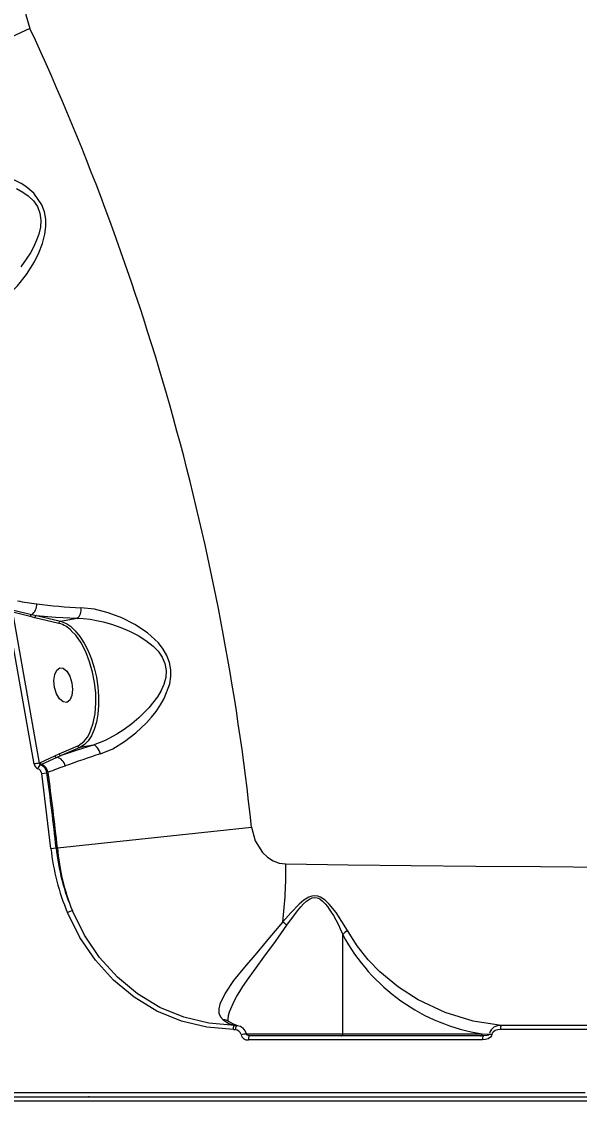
# Model space of a CAD drawing. Header units: millimetres. Extents: x -6879 to 7341, y -8047 to 7187.
# Drawn here: x -114.6 to 27.4, y -2373.2 to -2096.7 of the extents above; entities that cross this region are included whole.
import ezdxf

# ---------------------------------------------------------------- set-up
doc = ezdxf.new("R2010")
doc.units = ezdxf.units.MM
for name, color, linetype in [('DIKOM_ОБЪЕКТ', 7, 'Continuous'), ('DIKOM_РАЗМЕР_ЗОНА', 7, 'Continuous'), ('DIKOM_РАЗМЕР_ОБЪЕКТА', 7, 'Continuous')]:
    doc.layers.add(name, color=color, linetype=linetype)
doc.styles.add('style1', font='arial.ttf', dxfattribs={"width": 0.8})
doc.dimstyles.new('1-50', dxfattribs={"dimtxt": 300, "dimasz": 200, "dimexe": 100, "dimexo": 0, "dimgap": 100, "dimtad": 0, "dimdec": 0, "dimtxsty": 'style1', "dimcen": 0, "dimclrd": 7, "dimclre": 7, "dimadec": 1, "dimazin": 2, "dimtfac": 1, "dimtdec": 0, "dimtmove": 1, "dimatfit": 3, "dimfxl": 0, "dimlwd": 25, "dimlwe": 18, "dimarcsym": 0})

# ---------------------------------------------------------------- blocks, each defined once
blk = doc.blocks.new('*D19')
at = {"layer": 'Defpoints', "color": 0, "transparency": 16777216}
for p in [(5624.04, 6094.27), (-4435.35, 2864.29), (5624.04, -2640.11)]:
    blk.add_point(p, dxfattribs=at)
at = {"layer": 'DIKOM_РАЗМЕР_ОБЪЕКТА', "color": 7, "lineweight": 18, "transparency": 16777216}
for p, q in [((-4435.35, 2864.29), (-4435.35, 6194.27)), ((5624.04, -2640.11), (5624.04, 6194.27))]:
    blk.add_line(p, q, dxfattribs=at)
at = {"layer": 'DIKOM_РАЗМЕР_ОБЪЕКТА', "color": 7, "lineweight": 25, "transparency": 16777216}
for p, q in [((-4235.35, 6094.27), (2113.67, 6094.27)), ((5424.04, 6094.27), (3193.46, 6094.27))]:
    blk.add_line(p, q, dxfattribs=at)
at = {"layer": 'DIKOM_РАЗМЕР_ОБЪЕКТА', "color": 7, "transparency": 16777216}
for points in [[(-4235.35, 6127.6), (-4235.35, 6060.94), (-4435.35, 6094.27)], [(5424.04, 6127.6), (5424.04, 6060.94), (5624.04, 6094.27)]]:
    blk.add_solid(points, dxfattribs=at)
at = {"layer": 'DIKOM_РАЗМЕР_ОБЪЕКТА', "color": 0, "transparency": 16777216, "insert": (2653.56, 6094.27), "char_height": 300, "attachment_point": 5, "style": 'style1'}
blk.add_mtext('10100', dxfattribs=at)
blk = doc.blocks.new('*D17')
at = {"layer": 'Defpoints', "color": 0, "transparency": 16777216}
for p in [(-5935.35, 6990.27), (-5935.35, 998.27), (7340.79, -2830.86)]:
    blk.add_point(p, dxfattribs=at)
at = {"layer": 'DIKOM_РАЗМЕР_ЗОНА', "color": 7, "lineweight": 18, "transparency": 16777216}
for p, q in [((-5935.35, 998.27), (-5935.35, 7090.27)), ((7340.79, -2830.86), (7340.79, 7090.27))]:
    blk.add_line(p, q, dxfattribs=at)
at = {"layer": 'DIKOM_РАЗМЕР_ЗОНА', "color": 7, "lineweight": 25, "transparency": 16777216}
for p, q in [((-5735.35, 6990.27), (2016.67, 6990.27)), ((7140.79, 6990.27), (3096.46, 6990.27))]:
    blk.add_line(p, q, dxfattribs=at)
at = {"layer": 'DIKOM_РАЗМЕР_ЗОНА', "color": 7, "transparency": 16777216}
for points in [[(-5735.35, 7023.6), (-5735.35, 6956.94), (-5935.35, 6990.27)], [(7140.79, 7023.6), (7140.79, 6956.94), (7340.79, 6990.27)]]:
    blk.add_solid(points, dxfattribs=at)
at = {"layer": 'DIKOM_РАЗМЕР_ЗОНА', "color": 0, "transparency": 16777216, "insert": (2556.56, 6990.27), "char_height": 300, "attachment_point": 5, "style": 'style1'}
blk.add_mtext('13300', dxfattribs=at)

msp = doc.modelspace()

# ---------------------------------------------------------------- linework, layer by layer
at = {"layer": 'DIKOM_ОБЪЕКТ', "color": 7, "linetype": 'Continuous', "lineweight": 15}
for p, q in [((-112.49, -2098.43), (-157.56, -2119.35)), ((-111.4, -2285.78), (-118.2, -2247.34)), ((-116.89, -2247.09), (-110.09, -2285.57)), ((-112.43, -2248.24), (-116.82, -2247.1)), ((-116.62, -2246.63), (-112.1, -2247.7)), ((-112.1, -2247.7), (-110.85, -2247.99)), ((-111.24, -2248.56), (-112.43, -2248.24)), ((-105.1, -2249.97), (-111.24, -2248.56)), ((-110.85, -2247.99), (-104.71, -2249.41)), ((-104.71, -2249.41), (-100.5, -2248.67)), ((-106.12, -2283.72), (-105.05, -2283.2)), ((-104.51, -2283.61), (-105.65, -2284.13)), ((-105.05, -2283.2), (-100.32, -2281.16)), ((-99.78, -2281.57), (-104.51, -2283.61)), ((-96.41, -2280.97), (-99.78, -2281.57)), ((-110.09, -2285.57), (-109.92, -2285.49)), ((-109.92, -2285.49), (-106.12, -2283.72)), ((-109.57, -2285.88), (-109.82, -2285.99)), ((-105.65, -2284.13), (-109.57, -2285.88)), ((-109.49, -2288.24), (-108.17, -2288.05)), ((-107.14, -2307.28), (-109.49, -2288.24)), ((-108.17, -2288.05), (-107.86, -2287.92)), ((-105.49, -2307.14), (-56.08, -2301.86)), ((-107.14, -2307.28), (-105.82, -2307.14)), ((-105.82, -2307.14), (-105.49, -2307.14)), ((-32.82, -2354.54), (-32.82, -2329.2)), ((-61.99, -2351.06), (-61.99, -2350.91)), ((-60.36, -2352.36), (-59.65, -2352.42)), ((-59.72, -2352.43), (-59.76, -2352.4)), ((-60.7, -2353.36), (-60.22, -2353.41)), ((-57.48, -2354.54), (-32.82, -2354.54)), ((2.94, -2355.04), (-56.54, -2355.04)), ((-32.82, -2354.54), (2.61, -2354.54)), ((2.61, -2354.54), (4.53, -2354.58)), ((-117.33, -2370.54), (510.3, -2370.54)), ((-117.33, -2370.54), (510.3, -2370.54)), ((-97.3, -2370.5), (-97.3, -2370.49)), ((-97.3, -2370.49), (-97.3, -2370.5)), ((-97.3, -2370.58), (-97.3, -2370.57)), ((-97.3, -2370.57), (-97.3, -2370.58))]:
    msp.add_line(p, q, dxfattribs=at)
at = {"layer": 'DIKOM_ОБЪЕКТ', "color": 7, "linetype": 'Continuous', "lineweight": 15, "flags": 128}
for points in [[(-109.82, -2085.87), (-111.14, -2086.91), (-112.21, -2088.24), (-112.98, -2089.77), (-113.45, -2091.45), (-113.52, -2094.99), (-112.49, -2098.43)], [(-120.92, -2168.7), (-118.19, -2166.57), (-115.65, -2164), (-113.36, -2161.1), (-111.35, -2157.91), (-110.21, -2155.62), (-109.28, -2153.23), (-108.65, -2150.82), (-108.4, -2148.86), (-108.42, -2147.01), (-108.76, -2145.11), (-109.43, -2143.34), (-111.53, -2140.44), (-112.47, -2139.57), (-113.55, -2138.73), (-114.74, -2137.94), (-118.14, -2136.22), (-121.73, -2134.98), (-125.37, -2134.15), (-129.02, -2133.72), (-132.53, -2133.73), (-135.86, -2134.23)], [(-115.94, -2139.2), (-114.26, -2140.12), (-112.89, -2141.09), (-111.59, -2142.35), (-110.57, -2143.82), (-109.93, -2145.5), (-109.7, -2147.28), (-109.83, -2149.08), (-110.23, -2150.82), (-110.79, -2152.4), (-111.59, -2154.14), (-112.37, -2155.57), (-113.4, -2157.21), (-114.8, -2159.14)], [(-94.54, -2283.2), (-91.42, -2281.91), (-88.38, -2280.09), (-85.49, -2277.86), (-82.8, -2275.27), (-81.53, -2273.84), (-80.38, -2272.37), (-79.28, -2270.75), (-78.35, -2269.14), (-76.89, -2265.34), (-76.59, -2263.53), (-76.58, -2261.79), (-76.92, -2259.92), (-77.61, -2258.11), (-78.54, -2256.52), (-79.77, -2254.96), (-82.59, -2252.38), (-85.76, -2250.27), (-89.11, -2248.58), (-92.59, -2247.26), (-96.06, -2246.38), (-99.49, -2245.97)], [(-110.85, -2247.99), (-105.95, -2248.42), (-100.5, -2248.67)], [(-104.71, -2249.41), (-103.44, -2249.88), (-102.93, -2250.16)], [(-102.93, -2250.16), (-102.17, -2250.69), (-100.93, -2251.83), (-99.75, -2253.27), (-98.65, -2254.98), (-97.66, -2256.92), (-96.81, -2259.05), (-96.1, -2261.33), (-95.55, -2263.7), (-95.18, -2266.11), (-95, -2268.51), (-95, -2270.85), (-95.19, -2273.07), (-95.56, -2275.13), (-96.12, -2276.98), (-96.83, -2278.58), (-97.69, -2279.89), (-98.34, -2280.6)], [(-100.5, -2248.67), (-98.9, -2248.74), (-97.18, -2248.93), (-95.57, -2249.2), (-93.82, -2249.58), (-91.71, -2250.17), (-89.33, -2251), (-87.15, -2251.93), (-84.9, -2253.09), (-82.97, -2254.32), (-81.12, -2255.79), (-79.87, -2257.08), (-78.84, -2258.55), (-78.12, -2260.2), (-77.81, -2261.97), (-77.92, -2263.76), (-78.11, -2264.62), (-78.39, -2265.5), (-79.07, -2267.04), (-80.03, -2268.68), (-82.22, -2271.51), (-84.74, -2274.03), (-86.54, -2275.56), (-88.49, -2277.01), (-90.35, -2278.22), (-93.36, -2279.81), (-96.41, -2280.97)], [(-96.95, -2277.11), (-96.35, -2275.38), (-95.87, -2272.95), (-95.67, -2270.32), (-95.73, -2267.62), (-96.02, -2265), (-96.53, -2262.39), (-97.29, -2259.76), (-98.28, -2257.23), (-99.48, -2254.94), (-100.84, -2253), (-101.89, -2251.91)], [(-106.19, -2266.28), (-106.36, -2264.55), (-106.18, -2262.99), (-105.67, -2261.84), (-104.9, -2261.27), (-104, -2261.37), (-103.1, -2262.13), (-102.34, -2263.43), (-101.84, -2265.07)], [(-101.84, -2265.07), (-101.67, -2266.81), (-101.85, -2268.37), (-102.36, -2269.52), (-103.13, -2270.08), (-104.03, -2269.98), (-104.93, -2269.22), (-105.69, -2267.92), (-106.19, -2266.28)], [(-98.34, -2280.6), (-98.68, -2280.9), (-99.78, -2281.57)], [(-96.41, -2280.97), (-100.68, -2282.32), (-104.51, -2283.61)], [(-94.54, -2283.2), (-94.69, -2282.75), (-94.87, -2282.32), (-95.09, -2281.92), (-95.34, -2281.59), (-95.6, -2281.31), (-95.88, -2281.11), (-96.15, -2281), (-96.41, -2280.97)], [(-56.08, -2301.86), (-55.18, -2305.33), (-53.31, -2308.33), (-52.05, -2309.52), (-50.59, -2310.44), (-49, -2311.03), (-47.32, -2311.24)], [(-47.32, -2311.24), (-31.51, -2311.42), (-15.43, -2311.6), (0.91, -2311.76), (17.47, -2311.92), (34.21, -2312.08)], [(-31.61, -2328.21), (-34.51, -2323.64), (-36.29, -2321.45), (-37.33, -2320.47), (-38.54, -2319.67), (-39.24, -2319.42), (-39.99, -2319.33), (-40.74, -2319.43), (-41.47, -2319.69), (-42.78, -2320.5), (-43.96, -2321.49), (-46.11, -2323.7), (-48.14, -2326)], [(-47.07, -2326.85), (-46.13, -2325.52), (-45.34, -2324.44), (-44.35, -2323.16), (-43.5, -2322.13), (-42.81, -2321.38), (-42.08, -2320.71), (-41.34, -2320.17), (-40.65, -2319.86), (-39.99, -2319.76), (-39.34, -2319.86), (-39.01, -2319.98), (-38.68, -2320.16), (-37.99, -2320.69), (-37.34, -2321.36), (-36.74, -2322.1), (-36.28, -2322.75), (-35.78, -2323.52), (-35.25, -2324.39), (-34.64, -2325.47), (-33.96, -2326.78), (-33.5, -2327.72), (-32.82, -2329.19)], [(-60.7, -2353.36), (-67.44, -2352.8), (-73.94, -2351.24), (-80.14, -2348.69), (-85.93, -2345.2), (-91.17, -2340.87), (-95.82, -2335.74), (-99.74, -2329.98), (-102.93, -2323.64)], [(-60.36, -2352.36), (-66.97, -2351.81), (-73.34, -2350.27), (-79.4, -2347.76), (-85.07, -2344.33), (-90.19, -2340.09), (-94.74, -2335.05), (-98.57, -2329.4), (-101.68, -2323.19)], [(-48.14, -2326), (-51.48, -2330), (-54.76, -2333.83), (-57.88, -2337.51), (-60.63, -2340.96), (-62.81, -2344.14), (-64.14, -2346.94), (-64.41, -2348.17), (-64.38, -2349.26), (-64, -2350.2), (-63.29, -2350.97)], [(-61.99, -2350.91), (-62, -2350.75), (-61.9, -2349.87), (-61.66, -2348.9), (-60.4, -2345.99), (-59.79, -2344.88), (-59.08, -2343.7), (-58.28, -2342.46), (-56.71, -2340.16), (-54.91, -2337.66), (-52.93, -2334.95), (-50.01, -2330.97), (-47.07, -2326.85)], [(-31.61, -2328.21), (-32.3, -2328.67), (-32.82, -2329.19)], [(7.47, -2352.4), (0.3, -2351.29), (-6.76, -2349.11), (-13.68, -2345.82), (-18.68, -2342.59), (-23.4, -2338.67), (-26.37, -2335.62), (-29.15, -2332.13), (-31.61, -2328.21)], [(-63.29, -2350.97), (-61.84, -2351.85), (-60.36, -2352.36)], [(-61.77, -2351.42), (-61.9, -2351.35), (-62, -2351.05)], [(-59.56, -2352.45), (-60.7, -2352.08), (-61.83, -2351.38)], [(-60.7, -2353.36), (-60.69, -2353.18), (-60.67, -2353), (-60.64, -2352.83), (-60.6, -2352.68), (-60.55, -2352.56), (-60.49, -2352.46), (-60.43, -2352.39), (-60.36, -2352.36)], [(-59.65, -2352.42), (-59.73, -2352.43), (-59.81, -2352.47), (-59.89, -2352.56), (-59.97, -2352.68), (-60.05, -2352.84), (-60.12, -2353.01), (-60.17, -2353.21), (-60.22, -2353.41)], [(78.02, -2352.42), (54.35, -2352.42), (30.83, -2352.41), (7.47, -2352.4)], [(-56.6, -2355.05), (-57.16, -2354.86), (-57.33, -2354.71), (-57.37, -2354.63), (-57.38, -2354.6), (-57.39, -2354.57)], [(-56.54, -2355.04), (-56.61, -2355.05), (-56.67, -2355.11), (-56.73, -2355.21), (-56.79, -2355.33), (-56.83, -2355.48), (-56.86, -2355.66), (-56.88, -2355.85), (-56.89, -2356.04)], [(-33.21, -2355.04), (-33.06, -2355), (-32.94, -2354.89), (-32.85, -2354.73), (-32.82, -2354.54)], [(2.23, -2355.04), (2.3, -2355.03), (2.38, -2355), (2.44, -2354.95), (2.5, -2354.89), (2.55, -2354.81), (2.59, -2354.73), (2.61, -2354.63), (2.61, -2354.54)], [(5.1, -2354.66), (4.99, -2355.01), (4.75, -2355.32), (4.15, -2355.74), (3.45, -2355.97), (2.73, -2356.04)], [(4.53, -2354.58), (4.5, -2354.64), (4.45, -2354.7), (4.3, -2354.8), (3.9, -2354.94), (2.94, -2355.04)], [(7.29, -2353.4), (6.61, -2353.46), (5.97, -2353.67), (5.41, -2354.05), (5.2, -2354.33), (5.1, -2354.66)], [(77.99, -2353.42), (59.98, -2353.42), (42.17, -2353.41), (24.6, -2353.4), (7.29, -2353.4)], [(2.73, -2356.04), (-17.46, -2356.04), (-37.35, -2356.04), (-56.89, -2356.04)], [(28.85, -2369.54), (13.37, -2369.54), (-1.99, -2369.54), (-17.2, -2369.54), (-38.21, -2369.54), (-58.83, -2369.54), (-79, -2369.54), (-98.69, -2369.54), (-117.83, -2369.54)], [(-117.83, -2371.53), (-98.66, -2371.53), (-78.95, -2371.53), (-58.75, -2371.53), (-38.1, -2371.53), (-17.06, -2371.54), (4.31, -2371.54), (25.95, -2371.54), (47.81, -2371.54)], [(-97.28, -2370.59), (-97.4, -2370.55), (-97.56, -2370.54)]]:
    msp.add_lwpolyline(points, dxfattribs=at)
at = {"layer": 'DIKOM_ОБЪЕКТ', "color": 7, "linetype": 'Continuous', "lineweight": 15}
for centre, radius, start, end in [((-698.7, -2370.54), 646.28, 6.10022, 24.89978), ((-107.45, -2208.08), 37.03, 257.209, 264.8893), ((-113.63, -2245.28), 2.9, 301.764, 6.2648), ((-95.5, -2136.35), 109.69, 262.0095, 267.9129), ((-111.87, -2248.21), 0.558, 113.8905, 183.932), ((-102.56, -2246.46), 3.11, 311.553, 9.1422), ((-110.71, -2248.5), 0.534, 105.0416, 186.1562), ((-104.57, -2249.92), 0.534, 105.0416, 186.1562), ((-106.77, -2256.38), 6.62, 42.552, 75.4296), ((-103.95, -2274.78), 7.37, 299.4481, 341.5482), ((-104.55, -2283.11), 0.509, 190.252, 274.6035), ((-44.1, -2444.94), 169.42, 107.3214, 110.5349), ((-99.82, -2281.07), 0.509, 190.252, 274.6034), ((-100.71, -2346.31), 61.47, 98.7747, 100.0183), ((-109.89, -2285.57), 1.53, 187.8528, 248.5312), ((-108.88, -2287.24), 1.59, 126.0552, 170.8122), ((-109.63, -2285.58), 0.454, 178.3775, 246.2605), ((-109.38, -2285.37), 0.548, 192.4801, 249.3326), ((-110.77, -2288.42), 2.63, 8.0879, 68.6594), ((-110.55, -2288.44), 2.75, 10.9101, 69.1361), ((-64.39, -2398.3), 118.65, 109.2592, 111.4873), ((-105.6, -2283.6), 0.533, 192.5112, 265.316), ((-106.2, -2286.73), 2.71, 9.292, 78.1474), ((-111.01, -2288.4), 1.53, 6.2277, 68.482), ((-698.7, -2370.54), 596.26, 6.10338, 7.95123), ((-698.7, -2370.54), 596.59, 6.10022, 7.95988), ((-49.39, -2301.14), 58.07, 186.0696, 202.8048), ((-48.96, -2301.06), 57.18, 186.1007, 202.7767), ((-49.96, -2302.47), 55.72, 184.8039, 201.8402), ((-155.89, -2312.64), 108.58, 352.9117, 0.7367), ((-100.7, -2327.79), 4.71, 102.0872, 118.2766), ((-71.49, -2356.8), 38.65, 50.8152, 52.8352), ((-32.8, -2329.2), 0.0232, 151.6216, 184.332), ((10.32, -2306.18), 48.96, 208.2163, 260.942), ((-63.1, -2353.04), 2.08, 52.3997, 95.2863), ((-60.07, -2355.17), 2.77, 14.2897, 82.7242), ((7.15, -2355.1), 2.72, 83.3249, 164.243), ((9.1, -2353.15), 1.83, 152.9733, 187.6537), ((-60.46, -2355.2), 1.81, 16.9554, 82.358), ((-57.18, -2360.97), 6.41, 91.8549, 103.9712), ((-57.11, -2354.36), 1.69, 197.185, 277.5745), ((4.24, -2355.77), 1.53, 147.8636, 190.2819), ((7.68, -2336.22), 18.62, 260.2822, 262.0303), ((-97.57, -2369.75), 0.782, 270.4444, 296.0714), ((-97.56, -2369.54), 1, 284.2512, 285.5), ((-97.56, -2371.54), 1, 66.6294, 74.5)]:
    msp.add_arc(centre, radius, start, end, dxfattribs=at)

# ---------------------------------------------------------------- dimensions: what is measured, and where the dimension line sits
at = {"layer": 'DIKOM_РАЗМЕР_ЗОНА'}
dim = msp.add_linear_dim(base=(-5935.35, 6990.27), p1=(7340.79, -2830.86), p2=(-5935.35, 998.27), text='13300', dimstyle='1-50', override={"dimscale": 1, "dimtix": 0, "dimtofl": 1, "dimtmove": 1, "dimatfit": 3}, dxfattribs=at)
dim.commit()
dim.dimension.update_dxf_attribs({"geometry": '*D17', "text_midpoint": (2556.56, 6990.27), "dimtype": 160})
at = {"layer": 'DIKOM_РАЗМЕР_ОБЪЕКТА'}
dim = msp.add_linear_dim(base=(5624.04, 6094.27), p1=(-4435.35, 2864.29), p2=(5624.04, -2640.11), text='10100', dimstyle='1-50', override={"dimscale": 1, "dimtix": 0, "dimtofl": 1, "dimtmove": 1, "dimatfit": 3}, dxfattribs=at)
dim.commit()
dim.dimension.update_dxf_attribs({"geometry": '*D19', "text_midpoint": (2653.56, 6094.27), "dimtype": 160})

doc.saveas('drawing.dxf')
